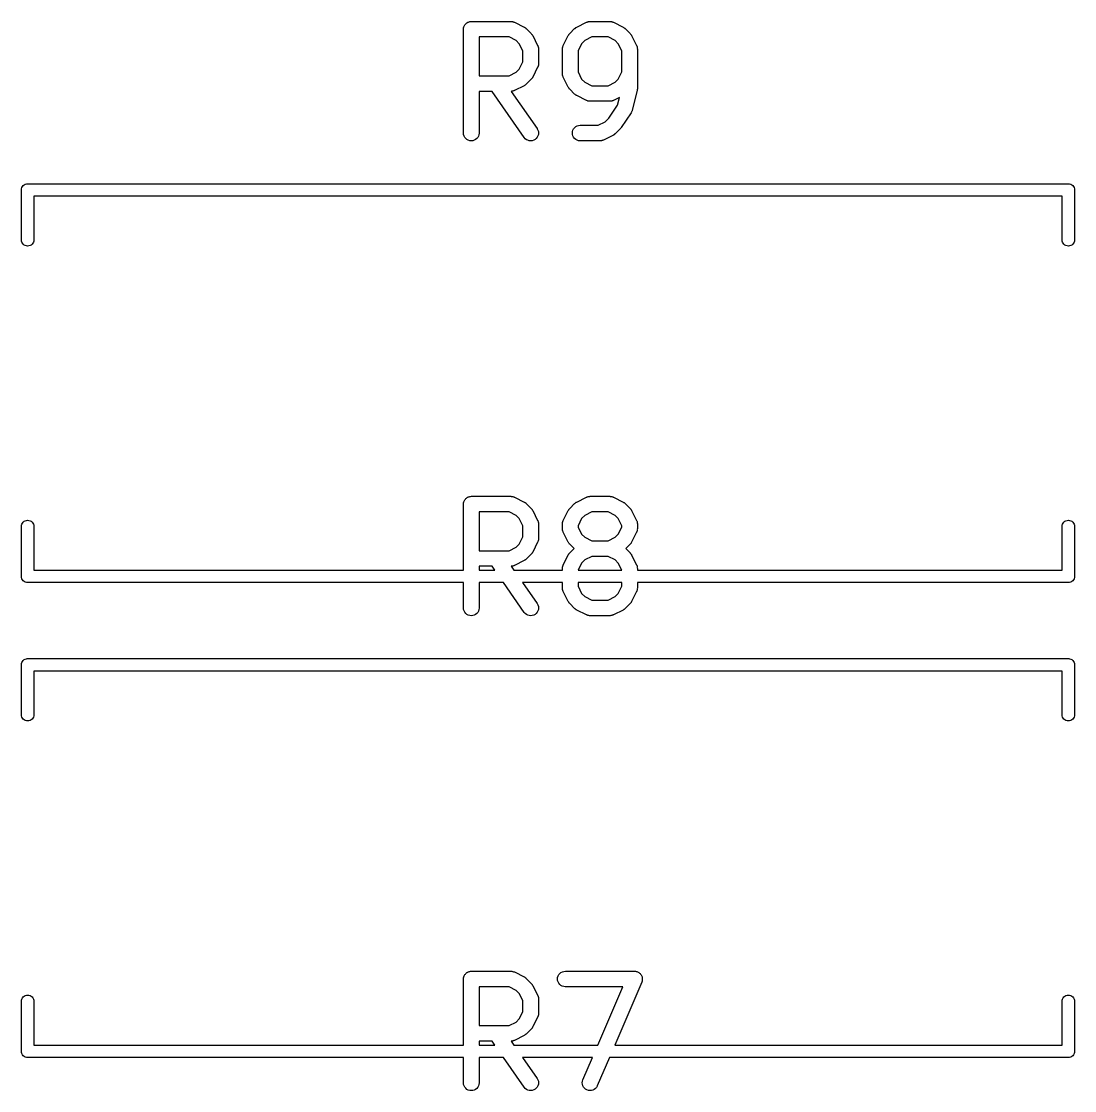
# Model space of a CAD drawing. Extents: x 61 to 193, y -174 to -70.
# Drawn here: x 121.17 to 131.31, y -129.75 to -119.45 of the extents above; entities that cross this region are included whole.
import ezdxf

# ---------------------------------------------------------------- set-up
doc = ezdxf.new("R2010")
doc.units = 0
doc.header["$MEASUREMENT"] = 0
doc.layers.add('BLACK', color=7, linetype='CONTINUOUS')

msp = doc.modelspace()

# ---------------------------------------------------------------- linework, layer by layer
at = {"layer": 'BLACK', "linetype": 'CONTINUOUS'}
for p, q in [((125.426, -119.52), (125.426, -119.513)), ((125.426, -119.513), (125.427, -119.513)), ((125.427, -119.513), (125.429, -119.506)), ((125.427, -119.513), (125.427, -119.513)), ((125.429, -119.506), (125.431, -119.499)), ((125.431, -119.499), (125.434, -119.493)), ((125.431, -119.499), (125.431, -119.499)), ((125.431, -119.499), (125.431, -119.499)), ((125.434, -119.493), (125.438, -119.486)), ((125.438, -119.486), (125.443, -119.481)), ((125.438, -119.486), (125.438, -119.486)), ((125.438, -119.486), (125.438, -119.486)), ((125.443, -119.481), (125.447, -119.475)), ((125.447, -119.475), (125.453, -119.47)), ((125.447, -119.475), (125.447, -119.475)), ((125.447, -119.475), (125.447, -119.475)), ((125.453, -119.47), (125.458, -119.466)), ((125.458, -119.466), (125.459, -119.466)), ((125.459, -119.466), (125.465, -119.462)), ((125.459, -119.466), (125.459, -119.466)), ((125.465, -119.462), (125.471, -119.459)), ((125.471, -119.459), (125.472, -119.459)), ((125.472, -119.459), (125.479, -119.457)), ((125.472, -119.459), (125.472, -119.459)), ((125.479, -119.457), (125.485, -119.455)), ((125.485, -119.455), (125.486, -119.455)), ((125.486, -119.455), (125.493, -119.454)), ((125.486, -119.455), (125.486, -119.455)), ((125.493, -119.454), (125.5, -119.453)), ((125.5, -119.453), (125.881, -119.453)), ((125.881, -119.453), (125.882, -119.453)), ((125.882, -119.453), (125.884, -119.454)), ((125.884, -119.454), (125.886, -119.454)), ((125.886, -119.454), (125.891, -119.454)), ((125.891, -119.454), (125.896, -119.455)), ((125.896, -119.455), (125.899, -119.456)), ((125.899, -119.456), (125.901, -119.456)), ((125.901, -119.456), (125.906, -119.458)), ((125.906, -119.458), (125.91, -119.459)), ((125.91, -119.459), (125.912, -119.461)), ((125.912, -119.461), (125.914, -119.461)), ((125.914, -119.461), (126.01, -119.509)), ((126.01, -119.509), (126.011, -119.509)), ((126.011, -119.509), (126.014, -119.512)), ((126.014, -119.512), (126.018, -119.514)), ((126.504, -119.515), (126.507, -119.513)), ((126.507, -119.513), (126.51, -119.511)), ((126.51, -119.511), (126.514, -119.509)), ((126.514, -119.509), (126.609, -119.461)), ((126.609, -119.461), (126.61, -119.461)), ((126.61, -119.461), (126.612, -119.46)), ((126.612, -119.46), (126.614, -119.459)), ((126.614, -119.459), (126.619, -119.458)), ((126.619, -119.458), (126.624, -119.456)), ((126.624, -119.456), (126.626, -119.455)), ((126.626, -119.455), (126.628, -119.455)), ((126.628, -119.455), (126.633, -119.454)), ((126.633, -119.454), (126.638, -119.454)), ((126.638, -119.454), (126.641, -119.454)), ((126.641, -119.454), (126.643, -119.453)), ((126.643, -119.453), (126.833, -119.453)), ((126.833, -119.453), (126.834, -119.453)), ((126.834, -119.453), (126.836, -119.454)), ((126.836, -119.454), (126.839, -119.454)), ((126.839, -119.454), (126.844, -119.454)), ((126.844, -119.454), (126.849, -119.455)), ((126.849, -119.455), (126.851, -119.456)), ((126.851, -119.456), (126.853, -119.456)), ((126.853, -119.456), (126.858, -119.458)), ((126.858, -119.458), (126.863, -119.459)), ((126.863, -119.459), (126.865, -119.461)), ((126.865, -119.461), (126.867, -119.461)), ((126.867, -119.461), (126.962, -119.509)), ((126.962, -119.509), (126.963, -119.509)), ((126.963, -119.509), (126.966, -119.512)), ((126.966, -119.512), (126.97, -119.514)), ((125.425, -119.527), (125.426, -119.52)), ((125.425, -119.528), (125.425, -119.527)), ((125.425, -120.528), (125.425, -119.528)), ((125.425, -119.528), (125.425, -119.528)), ((125.425, -119.528), (125.425, -119.528)), ((125.425, -119.528), (125.425, -119.528)), ((125.575, -119.603), (125.575, -119.977)), ((125.863, -119.603), (125.575, -119.603)), ((125.932, -119.638), (125.863, -119.603)), ((126.018, -119.514), (126.02, -119.516)), ((126.02, -119.516), (126.023, -119.517)), ((126.023, -119.517), (126.026, -119.52)), ((126.026, -119.52), (126.029, -119.523)), ((126.029, -119.523), (126.077, -119.571)), ((126.077, -119.571), (126.077, -119.571)), ((126.077, -119.571), (126.08, -119.575)), ((126.08, -119.575), (126.083, -119.578)), ((126.083, -119.578), (126.085, -119.58)), ((126.085, -119.58), (126.087, -119.583)), ((126.087, -119.583), (126.089, -119.587)), ((126.089, -119.587), (126.091, -119.59)), ((126.091, -119.59), (126.138, -119.685)), ((126.385, -119.685), (126.433, -119.59)), ((126.433, -119.589), (126.436, -119.586)), ((126.433, -119.59), (126.433, -119.589)), ((126.436, -119.586), (126.438, -119.582)), ((126.438, -119.582), (126.44, -119.579)), ((126.44, -119.579), (126.441, -119.577)), ((126.441, -119.577), (126.444, -119.574)), ((126.444, -119.574), (126.447, -119.571)), ((126.447, -119.571), (126.494, -119.523)), ((126.494, -119.523), (126.495, -119.522)), ((126.495, -119.522), (126.499, -119.52)), ((126.499, -119.52), (126.502, -119.517)), ((126.502, -119.517), (126.504, -119.515)), ((126.66, -119.603), (126.592, -119.638)), ((126.816, -119.603), (126.66, -119.603)), ((126.884, -119.638), (126.816, -119.603)), ((126.97, -119.514), (126.973, -119.516)), ((126.973, -119.516), (126.975, -119.517)), ((126.975, -119.517), (126.978, -119.52)), ((126.978, -119.52), (126.982, -119.523)), ((126.982, -119.523), (127.029, -119.571)), ((127.029, -119.571), (127.03, -119.571)), ((127.03, -119.571), (127.032, -119.575)), ((127.032, -119.575), (127.035, -119.578)), ((127.035, -119.578), (127.037, -119.58)), ((127.037, -119.58), (127.039, -119.583)), ((127.039, -119.583), (127.041, -119.587)), ((127.041, -119.587), (127.043, -119.59)), ((127.043, -119.59), (127.091, -119.685)), ((125.962, -119.668), (125.932, -119.638)), ((125.996, -119.737), (125.962, -119.668)), ((126.138, -119.685), (126.139, -119.686)), ((126.139, -119.686), (126.14, -119.688)), ((126.14, -119.688), (126.141, -119.69)), ((126.141, -119.69), (126.142, -119.695)), ((126.142, -119.695), (126.144, -119.7)), ((126.144, -119.7), (126.144, -119.702)), ((126.144, -119.702), (126.145, -119.704)), ((126.145, -119.704), (126.145, -119.709)), ((126.145, -119.709), (126.146, -119.714)), ((126.146, -119.714), (126.146, -119.717)), ((126.146, -119.717), (126.146, -119.719)), ((126.146, -119.719), (126.146, -119.862)), ((126.377, -119.713), (126.378, -119.708)), ((126.378, -119.716), (126.377, -119.713)), ((126.377, -119.718), (126.378, -119.716)), ((126.377, -119.719), (126.377, -119.718)), ((126.377, -119.957), (126.377, -119.719)), ((126.378, -119.708), (126.379, -119.703)), ((126.379, -119.703), (126.38, -119.701)), ((126.38, -119.699), (126.382, -119.694)), ((126.38, -119.701), (126.38, -119.699)), ((126.382, -119.694), (126.383, -119.689)), ((126.383, -119.689), (126.384, -119.687)), ((126.384, -119.687), (126.385, -119.685)), ((126.562, -119.668), (126.527, -119.737)), ((126.592, -119.638), (126.562, -119.668)), ((126.914, -119.668), (126.884, -119.638)), ((126.949, -119.737), (126.914, -119.668)), ((127.091, -119.685), (127.091, -119.686)), ((127.091, -119.686), (127.092, -119.688)), ((127.092, -119.688), (127.093, -119.69)), ((127.093, -119.69), (127.095, -119.695)), ((127.095, -119.695), (127.096, -119.7)), ((127.096, -119.7), (127.097, -119.702)), ((127.097, -119.702), (127.097, -119.704)), ((127.097, -119.704), (127.098, -119.709)), ((127.098, -119.709), (127.099, -119.714)), ((127.099, -119.714), (127.098, -119.717)), ((127.098, -119.717), (127.099, -119.719)), ((127.099, -119.719), (127.099, -120.1)), ((125.996, -119.844), (125.996, -119.737)), ((126.527, -119.737), (126.527, -119.939)), ((126.949, -119.939), (126.949, -119.737)), ((125.932, -119.943), (125.962, -119.913)), ((125.962, -119.913), (125.996, -119.844)), ((126.138, -119.895), (126.091, -119.99)), ((126.139, -119.893), (126.138, -119.895)), ((126.14, -119.891), (126.139, -119.893)), ((126.142, -119.886), (126.14, -119.891)), ((126.144, -119.882), (126.142, -119.886)), ((126.145, -119.877), (126.144, -119.879)), ((126.144, -119.879), (126.144, -119.882)), ((126.146, -119.867), (126.145, -119.872)), ((126.145, -119.872), (126.145, -119.877)), ((126.146, -119.862), (126.146, -119.863)), ((126.146, -119.863), (126.146, -119.865)), ((126.146, -119.865), (126.146, -119.867)), ((125.575, -119.977), (125.863, -119.977)), ((125.863, -119.977), (125.932, -119.943)), ((126.077, -120.01), (126.029, -120.058)), ((126.079, -120.007), (126.077, -120.01)), ((126.082, -120.004), (126.079, -120.007)), ((126.084, -120.001), (126.082, -120.004)), ((126.086, -119.999), (126.084, -120.001)), ((126.088, -119.995), (126.086, -119.999)), ((126.09, -119.991), (126.088, -119.995)), ((126.091, -119.99), (126.09, -119.991)), ((126.377, -119.959), (126.377, -119.957)), ((126.377, -119.961), (126.377, -119.959)), ((126.378, -119.966), (126.377, -119.961)), ((126.379, -119.972), (126.378, -119.966)), ((126.379, -119.974), (126.379, -119.972)), ((126.38, -119.976), (126.379, -119.974)), ((126.381, -119.981), (126.38, -119.976)), ((126.383, -119.986), (126.381, -119.981)), ((126.384, -119.987), (126.383, -119.986)), ((126.385, -119.99), (126.384, -119.987)), ((126.433, -120.086), (126.385, -119.99)), ((126.385, -119.99), (126.385, -119.99)), ((126.527, -119.939), (126.562, -120.008)), ((126.562, -120.008), (126.592, -120.038)), ((126.884, -120.038), (126.914, -120.008)), ((126.914, -120.008), (126.949, -119.939)), ((125.699, -120.127), (125.575, -120.127)), ((125.575, -120.127), (125.575, -120.528)), ((126.01, -120.571), (125.699, -120.127)), ((125.883, -120.127), (125.882, -120.127)), ((125.882, -120.127), (126.133, -120.485)), ((125.885, -120.127), (125.883, -120.127)), ((125.89, -120.126), (125.885, -120.127)), ((125.895, -120.126), (125.89, -120.126)), ((125.898, -120.125), (125.895, -120.126)), ((125.9, -120.125), (125.898, -120.125)), ((125.905, -120.123), (125.9, -120.125)), ((125.909, -120.122), (125.905, -120.123)), ((125.911, -120.12), (125.909, -120.122)), ((125.913, -120.12), (125.911, -120.12)), ((125.914, -120.119), (125.913, -120.12)), ((126.01, -120.072), (125.914, -120.119)), ((126.013, -120.069), (126.01, -120.072)), ((126.017, -120.067), (126.013, -120.069)), ((126.019, -120.066), (126.017, -120.067)), ((126.022, -120.064), (126.019, -120.066)), ((126.025, -120.061), (126.022, -120.064)), ((126.028, -120.058), (126.025, -120.061)), ((126.029, -120.058), (126.028, -120.058)), ((126.435, -120.089), (126.433, -120.086)), ((126.437, -120.093), (126.435, -120.089)), ((126.439, -120.095), (126.437, -120.093)), ((126.441, -120.098), (126.439, -120.095)), ((126.444, -120.101), (126.441, -120.098)), ((126.446, -120.104), (126.444, -120.101)), ((126.447, -120.105), (126.446, -120.104)), ((126.494, -120.153), (126.447, -120.105)), ((126.592, -120.038), (126.66, -120.072)), ((126.66, -120.072), (126.816, -120.072)), ((126.816, -120.072), (126.884, -120.038)), ((127.096, -120.118), (127.049, -120.308)), ((127.097, -120.117), (127.096, -120.118)), ((127.098, -120.109), (127.097, -120.115)), ((127.097, -120.115), (127.097, -120.117)), ((127.099, -120.104), (127.098, -120.109)), ((127.099, -120.1), (127.099, -120.101)), ((127.099, -120.101), (127.099, -120.102)), ((127.099, -120.102), (127.099, -120.104)), ((126.498, -120.156), (126.494, -120.153)), ((126.501, -120.158), (126.498, -120.156)), ((126.503, -120.16), (126.501, -120.158)), ((126.506, -120.162), (126.503, -120.16)), ((126.51, -120.164), (126.506, -120.162)), ((126.513, -120.166), (126.51, -120.164)), ((126.514, -120.167), (126.513, -120.166)), ((126.609, -120.215), (126.514, -120.167)), ((126.611, -120.215), (126.609, -120.215)), ((126.613, -120.216), (126.611, -120.215)), ((126.618, -120.218), (126.613, -120.216)), ((126.623, -120.22), (126.618, -120.218)), ((126.625, -120.22), (126.623, -120.22)), ((126.627, -120.221), (126.625, -120.22)), ((126.632, -120.221), (126.627, -120.221)), ((126.637, -120.222), (126.632, -120.221)), ((126.64, -120.222), (126.637, -120.222)), ((126.642, -120.222), (126.64, -120.222)), ((126.643, -120.222), (126.642, -120.222)), ((126.833, -120.222), (126.643, -120.222)), ((126.835, -120.222), (126.833, -120.222)), ((126.838, -120.222), (126.835, -120.222)), ((126.843, -120.222), (126.838, -120.222)), ((126.848, -120.221), (126.843, -120.222)), ((126.85, -120.22), (126.848, -120.221)), ((126.852, -120.22), (126.85, -120.22)), ((126.857, -120.218), (126.852, -120.22)), ((126.862, -120.217), (126.857, -120.218)), ((126.864, -120.216), (126.862, -120.217)), ((126.866, -120.215), (126.864, -120.216)), ((126.867, -120.215), (126.866, -120.215)), ((126.925, -120.185), (126.867, -120.215)), ((126.906, -120.259), (126.925, -120.185)), ((126.823, -120.385), (126.906, -120.259)), ((127.038, -120.332), (126.943, -120.475)), ((127.041, -120.327), (127.038, -120.332)), ((127.043, -120.323), (127.041, -120.327)), ((127.044, -120.321), (127.043, -120.323)), ((127.045, -120.319), (127.044, -120.321)), ((127.047, -120.314), (127.045, -120.319)), ((127.049, -120.309), (127.047, -120.314)), ((127.049, -120.308), (127.049, -120.309)), ((126.72, -120.453), (126.789, -120.419)), ((126.789, -120.419), (126.823, -120.385)), ((125.426, -120.543), (125.425, -120.528)), ((125.575, -120.529), (125.573, -120.544)), ((125.575, -120.528), (125.575, -120.529)), ((126.133, -120.485), (126.133, -120.486)), ((126.133, -120.486), (126.14, -120.499)), ((126.14, -120.499), (126.145, -120.513)), ((126.145, -120.542), (126.141, -120.556)), ((126.145, -120.513), (126.146, -120.528)), ((126.146, -120.528), (126.145, -120.542)), ((126.473, -120.528), (126.474, -120.513)), ((126.474, -120.542), (126.473, -120.528)), ((126.474, -120.513), (126.478, -120.499)), ((126.478, -120.556), (126.474, -120.542)), ((126.478, -120.499), (126.485, -120.486)), ((126.485, -120.486), (126.495, -120.475)), ((126.495, -120.475), (126.506, -120.466)), ((126.506, -120.466), (126.519, -120.459)), ((126.519, -120.459), (126.533, -120.455)), ((126.533, -120.455), (126.548, -120.453)), ((126.548, -120.453), (126.72, -120.453)), ((126.877, -120.542), (126.874, -120.544)), ((126.879, -120.54), (126.877, -120.542)), ((126.882, -120.537), (126.879, -120.54)), ((126.886, -120.535), (126.882, -120.537)), ((126.934, -120.486), (126.886, -120.534)), ((126.886, -120.534), (126.886, -120.535)), ((126.938, -120.481), (126.934, -120.486)), ((126.943, -120.476), (126.938, -120.481)), ((126.943, -120.475), (126.943, -120.475)), ((126.943, -120.475), (126.943, -120.475)), ((126.943, -120.475), (126.943, -120.475)), ((126.943, -120.475), (126.943, -120.476)), ((125.431, -120.557), (125.426, -120.543)), ((125.437, -120.57), (125.431, -120.557)), ((125.447, -120.581), (125.437, -120.57)), ((125.458, -120.591), (125.447, -120.581)), ((125.471, -120.598), (125.458, -120.591)), ((125.485, -120.602), (125.471, -120.598)), ((125.499, -120.603), (125.485, -120.602)), ((125.514, -120.602), (125.499, -120.603)), ((125.528, -120.598), (125.514, -120.602)), ((125.541, -120.591), (125.528, -120.598)), ((125.552, -120.582), (125.541, -120.591)), ((125.562, -120.571), (125.552, -120.582)), ((125.569, -120.558), (125.562, -120.571)), ((125.573, -120.544), (125.569, -120.558)), ((126.019, -120.583), (126.01, -120.571)), ((126.031, -120.592), (126.019, -120.583)), ((126.044, -120.598), (126.031, -120.592)), ((126.058, -120.602), (126.044, -120.598)), ((126.073, -120.603), (126.058, -120.602)), ((126.087, -120.602), (126.073, -120.603)), ((126.101, -120.597), (126.087, -120.602)), ((126.114, -120.59), (126.101, -120.597)), ((126.125, -120.581), (126.114, -120.59)), ((126.134, -120.569), (126.125, -120.581)), ((126.141, -120.556), (126.134, -120.569)), ((126.485, -120.569), (126.478, -120.556)), ((126.494, -120.581), (126.485, -120.569)), ((126.505, -120.59), (126.494, -120.581)), ((126.518, -120.597), (126.505, -120.59)), ((126.532, -120.602), (126.518, -120.597)), ((126.546, -120.603), (126.532, -120.602)), ((126.548, -120.603), (126.546, -120.603)), ((126.738, -120.603), (126.548, -120.603)), ((126.74, -120.603), (126.738, -120.603)), ((126.742, -120.603), (126.74, -120.603)), ((126.747, -120.602), (126.742, -120.603)), ((126.753, -120.602), (126.747, -120.602)), ((126.755, -120.601), (126.753, -120.602)), ((126.757, -120.601), (126.755, -120.601)), ((126.762, -120.599), (126.757, -120.601)), ((126.767, -120.598), (126.762, -120.599)), ((126.769, -120.597), (126.767, -120.598)), ((126.771, -120.596), (126.769, -120.597)), ((126.772, -120.595), (126.771, -120.596)), ((126.867, -120.548), (126.772, -120.595)), ((126.87, -120.546), (126.867, -120.548)), ((126.874, -120.544), (126.87, -120.546)), ((121.169, -121.064), (121.172, -121.053)), ((121.172, -121.053), (121.178, -121.043)), ((121.178, -121.043), (121.185, -121.033)), ((121.185, -121.033), (121.195, -121.026)), ((121.195, -121.026), (121.205, -121.02)), ((121.205, -121.02), (121.216, -121.017)), ((121.216, -121.017), (121.225, -121.016)), ((121.225, -121.016), (121.225, -121.016)), ((121.225, -121.016), (121.228, -121.016)), ((121.228, -121.016), (121.231, -121.016)), ((121.231, -121.016), (131.245, -121.016)), ((131.245, -121.016), (131.248, -121.016)), ((131.248, -121.016), (131.251, -121.016)), ((131.251, -121.016), (131.251, -121.016)), ((131.251, -121.016), (131.26, -121.017)), ((131.26, -121.017), (131.271, -121.02)), ((131.271, -121.02), (131.281, -121.026)), ((131.281, -121.026), (131.291, -121.033)), ((131.291, -121.033), (131.298, -121.043)), ((131.298, -121.043), (131.304, -121.053)), ((131.304, -121.053), (131.307, -121.064)), ((121.168, -121.076), (121.169, -121.064)), ((121.168, -121.079), (121.168, -121.076)), ((121.168, -121.559), (121.168, -121.079)), ((131.188, -121.136), (121.288, -121.136)), ((121.288, -121.136), (121.288, -121.559)), ((131.188, -121.559), (131.188, -121.136)), ((131.307, -121.064), (131.308, -121.076)), ((131.308, -121.076), (131.308, -121.079)), ((131.308, -121.079), (131.308, -121.559)), ((121.169, -121.568), (121.168, -121.559)), ((121.172, -121.579), (121.169, -121.568)), ((121.287, -121.568), (121.284, -121.579)), ((121.288, -121.559), (121.287, -121.568)), ((131.189, -121.568), (131.188, -121.559)), ((131.192, -121.579), (131.189, -121.568)), ((131.307, -121.568), (131.304, -121.579)), ((131.308, -121.559), (131.307, -121.568)), ((121.178, -121.589), (121.172, -121.579)), ((121.185, -121.599), (121.178, -121.589)), ((121.195, -121.606), (121.185, -121.599)), ((121.205, -121.612), (121.195, -121.606)), ((121.216, -121.615), (121.205, -121.612)), ((121.228, -121.616), (121.216, -121.615)), ((121.24, -121.615), (121.228, -121.616)), ((121.251, -121.612), (121.24, -121.615)), ((121.261, -121.606), (121.251, -121.612)), ((121.271, -121.599), (121.261, -121.606)), ((121.278, -121.589), (121.271, -121.599)), ((121.284, -121.579), (121.278, -121.589)), ((131.198, -121.589), (131.192, -121.579)), ((131.205, -121.599), (131.198, -121.589)), ((131.215, -121.606), (131.205, -121.599)), ((131.225, -121.612), (131.215, -121.606)), ((131.236, -121.615), (131.225, -121.612)), ((131.248, -121.616), (131.236, -121.615)), ((131.26, -121.615), (131.248, -121.616)), ((131.271, -121.612), (131.26, -121.615)), ((131.281, -121.606), (131.271, -121.612)), ((131.291, -121.599), (131.281, -121.606)), ((131.298, -121.589), (131.291, -121.599)), ((131.304, -121.579), (131.298, -121.589)), ((125.447, -124.047), (125.453, -124.042)), ((125.453, -124.042), (125.458, -124.038)), ((125.458, -124.038), (125.459, -124.038)), ((125.459, -124.038), (125.465, -124.034)), ((125.459, -124.038), (125.459, -124.038)), ((125.465, -124.034), (125.471, -124.031)), ((125.471, -124.031), (125.472, -124.031)), ((125.472, -124.031), (125.479, -124.029)), ((125.472, -124.031), (125.472, -124.031)), ((125.479, -124.029), (125.485, -124.027)), ((125.485, -124.027), (125.486, -124.027)), ((125.486, -124.027), (125.493, -124.026)), ((125.486, -124.027), (125.486, -124.027)), ((125.493, -124.026), (125.5, -124.025)), ((125.5, -124.025), (125.881, -124.025)), ((125.881, -124.025), (125.882, -124.025)), ((125.882, -124.025), (125.884, -124.026)), ((125.884, -124.026), (125.886, -124.026)), ((125.886, -124.026), (125.891, -124.026)), ((125.891, -124.026), (125.896, -124.027)), ((125.896, -124.027), (125.899, -124.028)), ((125.899, -124.028), (125.901, -124.028)), ((125.901, -124.028), (125.906, -124.03)), ((125.906, -124.03), (125.91, -124.031)), ((125.91, -124.031), (125.912, -124.033)), ((125.912, -124.033), (125.914, -124.033)), ((125.914, -124.033), (126.01, -124.081)), ((126.514, -124.081), (126.609, -124.033)), ((126.609, -124.033), (126.61, -124.033)), ((126.61, -124.033), (126.612, -124.032)), ((126.612, -124.032), (126.614, -124.031)), ((126.614, -124.031), (126.619, -124.03)), ((126.619, -124.03), (126.624, -124.028)), ((126.624, -124.028), (126.626, -124.027)), ((126.626, -124.027), (126.628, -124.027)), ((126.628, -124.027), (126.633, -124.026)), ((126.633, -124.026), (126.638, -124.026)), ((126.638, -124.026), (126.641, -124.026)), ((126.641, -124.026), (126.643, -124.025)), ((126.643, -124.025), (126.833, -124.025)), ((126.833, -124.025), (126.834, -124.025)), ((126.834, -124.025), (126.836, -124.026)), ((126.836, -124.026), (126.839, -124.026)), ((126.839, -124.026), (126.844, -124.026)), ((126.844, -124.026), (126.849, -124.027)), ((126.849, -124.027), (126.851, -124.028)), ((126.851, -124.028), (126.853, -124.028)), ((126.853, -124.028), (126.858, -124.03)), ((126.858, -124.03), (126.863, -124.031)), ((126.863, -124.031), (126.865, -124.033)), ((126.865, -124.033), (126.867, -124.033)), ((126.867, -124.033), (126.962, -124.081)), ((125.425, -124.099), (125.426, -124.092)), ((125.425, -124.1), (125.425, -124.099)), ((125.425, -124.736), (125.425, -124.1)), ((125.425, -124.1), (125.425, -124.1)), ((125.425, -124.1), (125.425, -124.1)), ((125.425, -124.1), (125.425, -124.1)), ((125.426, -124.092), (125.426, -124.085)), ((125.426, -124.085), (125.427, -124.085)), ((125.427, -124.085), (125.429, -124.078)), ((125.427, -124.085), (125.427, -124.085)), ((125.429, -124.078), (125.431, -124.071)), ((125.431, -124.071), (125.434, -124.065)), ((125.431, -124.071), (125.431, -124.071)), ((125.431, -124.071), (125.431, -124.071)), ((125.434, -124.065), (125.438, -124.058)), ((125.438, -124.058), (125.443, -124.053)), ((125.438, -124.058), (125.438, -124.058)), ((125.438, -124.058), (125.438, -124.058)), ((125.443, -124.053), (125.447, -124.047)), ((125.447, -124.047), (125.447, -124.047)), ((125.447, -124.047), (125.447, -124.047)), ((126.01, -124.081), (126.011, -124.081)), ((126.011, -124.081), (126.014, -124.084)), ((126.014, -124.084), (126.018, -124.086)), ((126.018, -124.086), (126.02, -124.088)), ((126.02, -124.088), (126.023, -124.089)), ((126.023, -124.089), (126.026, -124.092)), ((126.026, -124.092), (126.029, -124.095)), ((126.029, -124.095), (126.077, -124.143)), ((126.077, -124.143), (126.077, -124.143)), ((126.077, -124.143), (126.08, -124.147)), ((126.444, -124.146), (126.447, -124.143)), ((126.447, -124.143), (126.494, -124.095)), ((126.494, -124.095), (126.495, -124.094)), ((126.495, -124.094), (126.499, -124.092)), ((126.499, -124.092), (126.502, -124.089)), ((126.502, -124.089), (126.504, -124.087)), ((126.504, -124.087), (126.507, -124.085)), ((126.507, -124.085), (126.51, -124.083)), ((126.51, -124.083), (126.514, -124.081)), ((126.962, -124.081), (126.963, -124.081)), ((126.963, -124.081), (126.966, -124.084)), ((126.966, -124.084), (126.97, -124.086)), ((126.97, -124.086), (126.973, -124.088)), ((126.973, -124.088), (126.975, -124.089)), ((126.975, -124.089), (126.978, -124.092)), ((126.978, -124.092), (126.982, -124.095)), ((126.982, -124.095), (127.029, -124.143)), ((127.029, -124.143), (127.03, -124.143)), ((127.03, -124.143), (127.032, -124.147)), ((125.575, -124.175), (125.575, -124.549)), ((125.863, -124.175), (125.575, -124.175)), ((125.932, -124.21), (125.863, -124.175)), ((125.962, -124.24), (125.932, -124.21)), ((125.996, -124.309), (125.962, -124.24)), ((126.08, -124.147), (126.083, -124.15)), ((126.083, -124.15), (126.085, -124.152)), ((126.085, -124.152), (126.087, -124.155)), ((126.087, -124.155), (126.089, -124.159)), ((126.089, -124.159), (126.091, -124.162)), ((126.091, -124.162), (126.138, -124.257)), ((126.385, -124.257), (126.433, -124.162)), ((126.433, -124.161), (126.436, -124.158)), ((126.433, -124.162), (126.433, -124.161)), ((126.436, -124.158), (126.438, -124.154)), ((126.438, -124.154), (126.44, -124.151)), ((126.44, -124.151), (126.441, -124.149)), ((126.441, -124.149), (126.444, -124.146)), ((126.562, -124.24), (126.527, -124.309)), ((126.592, -124.21), (126.562, -124.24)), ((126.66, -124.175), (126.592, -124.21)), ((126.816, -124.175), (126.66, -124.175)), ((126.884, -124.21), (126.816, -124.175)), ((126.914, -124.24), (126.884, -124.21)), ((126.949, -124.309), (126.914, -124.24)), ((127.032, -124.147), (127.035, -124.15)), ((127.035, -124.15), (127.037, -124.152)), ((127.037, -124.152), (127.039, -124.155)), ((127.039, -124.155), (127.041, -124.159)), ((127.041, -124.159), (127.043, -124.162)), ((127.043, -124.162), (127.091, -124.257)), ((121.168, -124.313), (121.169, -124.304)), ((121.168, -124.793), (121.168, -124.313)), ((121.169, -124.304), (121.172, -124.293)), ((121.172, -124.293), (121.178, -124.283)), ((121.178, -124.283), (121.185, -124.273)), ((121.185, -124.273), (121.195, -124.266)), ((121.195, -124.266), (121.205, -124.26)), ((121.205, -124.26), (121.216, -124.257)), ((121.216, -124.257), (121.228, -124.256)), ((121.228, -124.256), (121.24, -124.257)), ((121.24, -124.257), (121.251, -124.26)), ((121.251, -124.26), (121.261, -124.266)), ((121.261, -124.266), (121.271, -124.273)), ((121.271, -124.273), (121.278, -124.283)), ((121.278, -124.283), (121.284, -124.293)), ((121.284, -124.293), (121.287, -124.304)), ((121.287, -124.304), (121.288, -124.313)), ((121.288, -124.313), (121.288, -124.736)), ((125.996, -124.416), (125.996, -124.309)), ((126.138, -124.257), (126.139, -124.258)), ((126.139, -124.258), (126.14, -124.26)), ((126.14, -124.26), (126.141, -124.262)), ((126.141, -124.262), (126.142, -124.267)), ((126.142, -124.267), (126.144, -124.272)), ((126.144, -124.272), (126.144, -124.274)), ((126.144, -124.274), (126.145, -124.276)), ((126.145, -124.276), (126.145, -124.281)), ((126.145, -124.281), (126.146, -124.286)), ((126.146, -124.286), (126.146, -124.289)), ((126.146, -124.289), (126.146, -124.291)), ((126.146, -124.291), (126.146, -124.434)), ((126.377, -124.285), (126.378, -124.28)), ((126.378, -124.288), (126.377, -124.285)), ((126.377, -124.29), (126.378, -124.288)), ((126.377, -124.291), (126.377, -124.29)), ((126.377, -124.338), (126.377, -124.291)), ((126.377, -124.341), (126.377, -124.338)), ((126.377, -124.343), (126.377, -124.341)), ((126.378, -124.348), (126.377, -124.343)), ((126.378, -124.28), (126.379, -124.275)), ((126.379, -124.353), (126.378, -124.348)), ((126.379, -124.275), (126.38, -124.273)), ((126.38, -124.271), (126.382, -124.266)), ((126.38, -124.273), (126.38, -124.271)), ((126.382, -124.266), (126.383, -124.261)), ((126.383, -124.261), (126.384, -124.259)), ((126.384, -124.259), (126.385, -124.257)), ((126.527, -124.309), (126.527, -124.321)), ((126.527, -124.321), (126.562, -124.389)), ((126.914, -124.389), (126.949, -124.321)), ((126.949, -124.321), (126.949, -124.309)), ((127.091, -124.257), (127.091, -124.258)), ((127.091, -124.258), (127.092, -124.26)), ((127.092, -124.26), (127.093, -124.262)), ((127.093, -124.262), (127.095, -124.267)), ((127.095, -124.267), (127.096, -124.272)), ((127.096, -124.272), (127.097, -124.274)), ((127.097, -124.274), (127.097, -124.276)), ((127.097, -124.276), (127.098, -124.281)), ((127.098, -124.349), (127.097, -124.354)), ((127.098, -124.281), (127.099, -124.286)), ((127.099, -124.286), (127.098, -124.289)), ((127.098, -124.289), (127.099, -124.291)), ((127.099, -124.34), (127.098, -124.342)), ((127.098, -124.342), (127.099, -124.344)), ((127.099, -124.344), (127.098, -124.349)), ((127.099, -124.291), (127.099, -124.338)), ((127.099, -124.338), (127.099, -124.34)), ((131.188, -124.313), (131.189, -124.304)), ((131.188, -124.736), (131.188, -124.313)), ((131.189, -124.304), (131.192, -124.293)), ((131.192, -124.293), (131.198, -124.283)), ((131.198, -124.283), (131.205, -124.273)), ((131.205, -124.273), (131.215, -124.266)), ((131.215, -124.266), (131.225, -124.26)), ((131.225, -124.26), (131.236, -124.257)), ((131.236, -124.257), (131.248, -124.256)), ((131.248, -124.256), (131.26, -124.257)), ((131.26, -124.257), (131.271, -124.26)), ((131.271, -124.26), (131.281, -124.266)), ((131.281, -124.266), (131.291, -124.273)), ((131.291, -124.273), (131.298, -124.283)), ((131.298, -124.283), (131.304, -124.293)), ((131.304, -124.293), (131.307, -124.304)), ((131.307, -124.304), (131.308, -124.313)), ((131.308, -124.313), (131.308, -124.793)), ((125.962, -124.485), (125.996, -124.416)), ((126.144, -124.454), (126.142, -124.458)), ((126.145, -124.449), (126.144, -124.451)), ((126.144, -124.451), (126.144, -124.454)), ((126.146, -124.439), (126.145, -124.444)), ((126.145, -124.444), (126.145, -124.449)), ((126.146, -124.434), (126.146, -124.435)), ((126.146, -124.435), (126.146, -124.437)), ((126.146, -124.437), (126.146, -124.439)), ((126.379, -124.355), (126.379, -124.353)), ((126.38, -124.357), (126.379, -124.355)), ((126.381, -124.362), (126.38, -124.357)), ((126.383, -124.367), (126.381, -124.362)), ((126.384, -124.369), (126.383, -124.367)), ((126.385, -124.371), (126.384, -124.369)), ((126.385, -124.372), (126.385, -124.371)), ((126.433, -124.467), (126.385, -124.372)), ((126.562, -124.389), (126.592, -124.42)), ((126.592, -124.42), (126.66, -124.454)), ((126.66, -124.454), (126.816, -124.454)), ((126.816, -124.454), (126.884, -124.42)), ((126.884, -124.42), (126.914, -124.389)), ((127.091, -124.372), (127.043, -124.467)), ((127.092, -124.37), (127.091, -124.372)), ((127.093, -124.368), (127.092, -124.37)), ((127.094, -124.363), (127.093, -124.368)), ((127.096, -124.358), (127.094, -124.363)), ((127.097, -124.354), (127.096, -124.356)), ((127.096, -124.356), (127.096, -124.358)), ((125.575, -124.549), (125.863, -124.549)), ((125.863, -124.549), (125.932, -124.515)), ((125.932, -124.515), (125.962, -124.485)), ((126.138, -124.467), (126.091, -124.562)), ((126.139, -124.465), (126.138, -124.467)), ((126.14, -124.463), (126.139, -124.465)), ((126.142, -124.458), (126.14, -124.463)), ((126.435, -124.471), (126.433, -124.467)), ((126.437, -124.475), (126.435, -124.471)), ((126.439, -124.477), (126.437, -124.475)), ((126.441, -124.48), (126.439, -124.477)), ((126.444, -124.483), (126.441, -124.48)), ((126.446, -124.486), (126.444, -124.483)), ((126.447, -124.487), (126.446, -124.486)), ((126.489, -124.529), (126.447, -124.487)), ((126.447, -124.571), (126.489, -124.529)), ((127.029, -124.487), (126.987, -124.529)), ((126.987, -124.529), (127.029, -124.571)), ((127.032, -124.483), (127.029, -124.487)), ((127.035, -124.48), (127.032, -124.483)), ((127.036, -124.478), (127.035, -124.48)), ((127.038, -124.475), (127.036, -124.478)), ((127.04, -124.472), (127.038, -124.475)), ((127.043, -124.468), (127.04, -124.472)), ((127.043, -124.467), (127.043, -124.468)), ((126.01, -124.644), (125.914, -124.691)), ((126.013, -124.641), (126.01, -124.644)), ((126.017, -124.639), (126.013, -124.641)), ((126.019, -124.638), (126.017, -124.639)), ((126.022, -124.636), (126.019, -124.638)), ((126.025, -124.633), (126.022, -124.636)), ((126.028, -124.63), (126.025, -124.633)), ((126.029, -124.63), (126.028, -124.63)), ((126.077, -124.582), (126.029, -124.63)), ((126.079, -124.579), (126.077, -124.582)), ((126.082, -124.576), (126.079, -124.579)), ((126.084, -124.573), (126.082, -124.576)), ((126.086, -124.571), (126.084, -124.573)), ((126.088, -124.567), (126.086, -124.571)), ((126.09, -124.563), (126.088, -124.567)), ((126.091, -124.562), (126.09, -124.563)), ((126.385, -124.686), (126.433, -124.591)), ((126.433, -124.59), (126.436, -124.586)), ((126.433, -124.591), (126.433, -124.59)), ((126.436, -124.586), (126.438, -124.582)), ((126.438, -124.582), (126.44, -124.58)), ((126.44, -124.58), (126.441, -124.577)), ((126.441, -124.577), (126.444, -124.574)), ((126.444, -124.574), (126.447, -124.571)), ((126.592, -124.638), (126.562, -124.669)), ((126.66, -124.604), (126.592, -124.638)), ((126.816, -124.604), (126.66, -124.604)), ((126.884, -124.638), (126.816, -124.604)), ((126.914, -124.669), (126.884, -124.638)), ((127.029, -124.571), (127.03, -124.572)), ((127.03, -124.572), (127.032, -124.575)), ((127.032, -124.575), (127.035, -124.578)), ((127.035, -124.578), (127.037, -124.581)), ((127.037, -124.581), (127.039, -124.583)), ((127.039, -124.583), (127.041, -124.587)), ((127.041, -124.587), (127.043, -124.591)), ((127.043, -124.591), (127.091, -124.686)), ((121.288, -124.736), (125.425, -124.736)), ((125.575, -124.699), (125.575, -124.736)), ((125.699, -124.699), (125.575, -124.699)), ((125.575, -124.736), (125.725, -124.736)), ((125.725, -124.736), (125.699, -124.699)), ((125.883, -124.699), (125.882, -124.699)), ((125.882, -124.699), (125.908, -124.736)), ((125.885, -124.699), (125.883, -124.699)), ((125.89, -124.698), (125.885, -124.699)), ((125.895, -124.698), (125.89, -124.698)), ((125.898, -124.697), (125.895, -124.698)), ((125.9, -124.697), (125.898, -124.697)), ((125.905, -124.695), (125.9, -124.697)), ((125.909, -124.694), (125.905, -124.695)), ((125.908, -124.736), (126.377, -124.736)), ((125.911, -124.692), (125.909, -124.694)), ((125.913, -124.692), (125.911, -124.692)), ((125.914, -124.691), (125.913, -124.692)), ((126.377, -124.714), (126.378, -124.709)), ((126.378, -124.716), (126.377, -124.714)), ((126.377, -124.718), (126.378, -124.716)), ((126.377, -124.719), (126.377, -124.718)), ((126.377, -124.736), (126.377, -124.719)), ((126.378, -124.709), (126.379, -124.704)), ((126.379, -124.704), (126.38, -124.702)), ((126.38, -124.7), (126.382, -124.695)), ((126.38, -124.702), (126.38, -124.7)), ((126.382, -124.695), (126.383, -124.69)), ((126.383, -124.69), (126.384, -124.688)), ((126.384, -124.688), (126.385, -124.686)), ((126.562, -124.669), (126.528, -124.736)), ((126.528, -124.736), (126.948, -124.736)), ((126.948, -124.736), (126.914, -124.669)), ((127.091, -124.686), (127.091, -124.687)), ((127.091, -124.687), (127.092, -124.689)), ((127.092, -124.689), (127.093, -124.691)), ((127.093, -124.691), (127.095, -124.696)), ((127.095, -124.696), (127.096, -124.701)), ((127.096, -124.701), (127.097, -124.703)), ((127.097, -124.703), (127.097, -124.705)), ((127.097, -124.705), (127.098, -124.71)), ((127.098, -124.71), (127.099, -124.715)), ((127.099, -124.715), (127.098, -124.717)), ((127.098, -124.717), (127.099, -124.719)), ((127.099, -124.719), (127.099, -124.736)), ((127.099, -124.736), (131.188, -124.736)), ((121.168, -124.796), (121.168, -124.793)), ((121.169, -124.808), (121.168, -124.796)), ((121.172, -124.819), (121.169, -124.808)), ((121.178, -124.829), (121.172, -124.819)), ((121.185, -124.839), (121.178, -124.829)), ((121.195, -124.846), (121.185, -124.839)), ((121.205, -124.852), (121.195, -124.846)), ((121.216, -124.855), (121.205, -124.852)), ((121.225, -124.856), (121.216, -124.855)), ((121.228, -124.856), (121.225, -124.856)), ((121.225, -124.856), (121.225, -124.856)), ((121.231, -124.856), (121.228, -124.856)), ((125.425, -124.856), (121.231, -124.856)), ((125.425, -125.1), (125.425, -124.856)), ((125.809, -124.856), (125.575, -124.856)), ((125.575, -124.856), (125.575, -125.1)), ((126.01, -125.143), (125.809, -124.856)), ((126.377, -124.856), (125.992, -124.856)), ((125.992, -124.856), (126.133, -125.057)), ((126.377, -124.91), (126.377, -124.856)), ((126.527, -124.856), (126.527, -124.892)), ((126.949, -124.856), (126.527, -124.856)), ((126.949, -124.892), (126.949, -124.856)), ((131.245, -124.856), (127.099, -124.856)), ((127.099, -124.856), (127.099, -124.91)), ((131.248, -124.856), (131.245, -124.856)), ((131.251, -124.856), (131.248, -124.856)), ((131.26, -124.855), (131.251, -124.856)), ((131.251, -124.856), (131.251, -124.856)), ((131.271, -124.852), (131.26, -124.855)), ((131.281, -124.846), (131.271, -124.852)), ((131.291, -124.839), (131.281, -124.846)), ((131.298, -124.829), (131.291, -124.839)), ((131.304, -124.819), (131.298, -124.829)), ((131.307, -124.808), (131.304, -124.819)), ((131.308, -124.796), (131.307, -124.808)), ((131.308, -124.793), (131.308, -124.796)), ((126.377, -124.912), (126.377, -124.91)), ((126.377, -124.914), (126.377, -124.912)), ((126.378, -124.919), (126.377, -124.914)), ((126.379, -124.924), (126.378, -124.919)), ((126.379, -124.927), (126.379, -124.924)), ((126.38, -124.929), (126.379, -124.927)), ((126.381, -124.934), (126.38, -124.929)), ((126.383, -124.938), (126.381, -124.934)), ((126.384, -124.94), (126.383, -124.938)), ((126.385, -124.943), (126.384, -124.94)), ((126.433, -125.039), (126.385, -124.943)), ((126.385, -124.943), (126.385, -124.943)), ((126.527, -124.892), (126.562, -124.961)), ((126.562, -124.961), (126.592, -124.991)), ((126.884, -124.991), (126.914, -124.961)), ((126.914, -124.961), (126.949, -124.892)), ((127.091, -124.943), (127.043, -125.039)), ((127.092, -124.941), (127.091, -124.943)), ((127.093, -124.939), (127.092, -124.941)), ((127.094, -124.935), (127.093, -124.939)), ((127.096, -124.93), (127.094, -124.935)), ((127.097, -124.925), (127.096, -124.928)), ((127.096, -124.928), (127.096, -124.93)), ((127.098, -124.92), (127.097, -124.925)), ((127.099, -124.911), (127.098, -124.913)), ((127.098, -124.913), (127.099, -124.915)), ((127.099, -124.915), (127.098, -124.92)), ((127.099, -124.91), (127.099, -124.911)), ((126.133, -125.057), (126.133, -125.058)), ((126.133, -125.058), (126.14, -125.071)), ((126.14, -125.071), (126.145, -125.085)), ((126.435, -125.042), (126.433, -125.039)), ((126.437, -125.046), (126.435, -125.042)), ((126.439, -125.048), (126.437, -125.046)), ((126.441, -125.051), (126.439, -125.048)), ((126.444, -125.054), (126.441, -125.051)), ((126.446, -125.057), (126.444, -125.054)), ((126.447, -125.058), (126.446, -125.057)), ((126.494, -125.106), (126.447, -125.058)), ((126.592, -124.991), (126.66, -125.025)), ((126.66, -125.025), (126.816, -125.025)), ((126.816, -125.025), (126.884, -124.991)), ((127.029, -125.058), (126.982, -125.106)), ((127.032, -125.055), (127.029, -125.058)), ((127.035, -125.052), (127.032, -125.055)), ((127.036, -125.049), (127.035, -125.052)), ((127.038, -125.047), (127.036, -125.049)), ((127.04, -125.043), (127.038, -125.047)), ((127.043, -125.04), (127.04, -125.043)), ((127.043, -125.039), (127.043, -125.04)), ((125.426, -125.115), (125.425, -125.1)), ((125.431, -125.129), (125.426, -125.115)), ((125.437, -125.142), (125.431, -125.129)), ((125.447, -125.153), (125.437, -125.142)), ((125.458, -125.163), (125.447, -125.153)), ((125.471, -125.17), (125.458, -125.163)), ((125.485, -125.174), (125.471, -125.17)), ((125.499, -125.175), (125.485, -125.174)), ((125.514, -125.174), (125.499, -125.175)), ((125.528, -125.17), (125.514, -125.174)), ((125.541, -125.163), (125.528, -125.17)), ((125.552, -125.154), (125.541, -125.163)), ((125.562, -125.143), (125.552, -125.154)), ((125.569, -125.13), (125.562, -125.143)), ((125.573, -125.116), (125.569, -125.13)), ((125.575, -125.101), (125.573, -125.116)), ((125.575, -125.1), (125.575, -125.101)), ((126.019, -125.155), (126.01, -125.143)), ((126.031, -125.164), (126.019, -125.155)), ((126.044, -125.17), (126.031, -125.164)), ((126.058, -125.174), (126.044, -125.17)), ((126.073, -125.175), (126.058, -125.174)), ((126.087, -125.174), (126.073, -125.175)), ((126.101, -125.169), (126.087, -125.174)), ((126.114, -125.162), (126.101, -125.169)), ((126.125, -125.153), (126.114, -125.162)), ((126.134, -125.141), (126.125, -125.153)), ((126.141, -125.128), (126.134, -125.141)), ((126.145, -125.114), (126.141, -125.128)), ((126.145, -125.085), (126.146, -125.1)), ((126.146, -125.1), (126.145, -125.114)), ((126.498, -125.108), (126.494, -125.106)), ((126.501, -125.111), (126.498, -125.108)), ((126.503, -125.113), (126.501, -125.111)), ((126.506, -125.115), (126.503, -125.113)), ((126.51, -125.117), (126.506, -125.115)), ((126.513, -125.119), (126.51, -125.117)), ((126.514, -125.12), (126.513, -125.119)), ((126.609, -125.167), (126.514, -125.12)), ((126.611, -125.168), (126.609, -125.167)), ((126.613, -125.169), (126.611, -125.168)), ((126.618, -125.171), (126.613, -125.169)), ((126.623, -125.173), (126.618, -125.171)), ((126.625, -125.173), (126.623, -125.173)), ((126.627, -125.174), (126.625, -125.173)), ((126.632, -125.174), (126.627, -125.174)), ((126.637, -125.175), (126.632, -125.174)), ((126.64, -125.175), (126.637, -125.175)), ((126.642, -125.175), (126.64, -125.175)), ((126.643, -125.175), (126.642, -125.175)), ((126.833, -125.175), (126.643, -125.175)), ((126.835, -125.175), (126.833, -125.175)), ((126.838, -125.175), (126.835, -125.175)), ((126.843, -125.174), (126.838, -125.175)), ((126.848, -125.174), (126.843, -125.174)), ((126.85, -125.173), (126.848, -125.174)), ((126.852, -125.173), (126.85, -125.173)), ((126.857, -125.171), (126.852, -125.173)), ((126.862, -125.17), (126.857, -125.171)), ((126.864, -125.169), (126.862, -125.17)), ((126.866, -125.168), (126.864, -125.169)), ((126.867, -125.167), (126.866, -125.168)), ((126.962, -125.12), (126.867, -125.167)), ((126.966, -125.118), (126.962, -125.12)), ((126.969, -125.116), (126.966, -125.118)), ((126.972, -125.114), (126.969, -125.116)), ((126.974, -125.112), (126.972, -125.114)), ((126.977, -125.109), (126.974, -125.112)), ((126.981, -125.107), (126.977, -125.109)), ((126.982, -125.106), (126.981, -125.107)), ((121.168, -125.648), (121.169, -125.636)), ((121.168, -125.651), (121.168, -125.648)), ((121.168, -126.131), (121.168, -125.651)), ((121.169, -125.636), (121.172, -125.625)), ((121.172, -125.625), (121.178, -125.615)), ((121.178, -125.615), (121.185, -125.605)), ((121.185, -125.605), (121.195, -125.598)), ((121.195, -125.598), (121.205, -125.592)), ((121.205, -125.592), (121.216, -125.589)), ((121.216, -125.589), (121.225, -125.588)), ((121.225, -125.588), (121.225, -125.588)), ((121.225, -125.588), (121.228, -125.588)), ((121.228, -125.588), (121.231, -125.588)), ((121.231, -125.588), (131.245, -125.588)), ((131.245, -125.588), (131.248, -125.588)), ((131.248, -125.588), (131.251, -125.588)), ((131.251, -125.588), (131.251, -125.588)), ((131.251, -125.588), (131.26, -125.589)), ((131.26, -125.589), (131.271, -125.592)), ((131.271, -125.592), (131.281, -125.598)), ((131.281, -125.598), (131.291, -125.605)), ((131.291, -125.605), (131.298, -125.615)), ((131.298, -125.615), (131.304, -125.625)), ((131.304, -125.625), (131.307, -125.636)), ((131.307, -125.636), (131.308, -125.648)), ((131.308, -125.648), (131.308, -125.651)), ((131.308, -125.651), (131.308, -126.131)), ((131.188, -125.708), (121.288, -125.708)), ((121.288, -125.708), (121.288, -126.131)), ((131.188, -126.131), (131.188, -125.708)), ((121.169, -126.14), (121.168, -126.131)), ((121.172, -126.151), (121.169, -126.14)), ((121.178, -126.161), (121.172, -126.151)), ((121.185, -126.171), (121.178, -126.161)), ((121.195, -126.178), (121.185, -126.171)), ((121.205, -126.184), (121.195, -126.178)), ((121.216, -126.187), (121.205, -126.184)), ((121.228, -126.188), (121.216, -126.187)), ((121.24, -126.187), (121.228, -126.188)), ((121.251, -126.184), (121.24, -126.187)), ((121.261, -126.178), (121.251, -126.184)), ((121.271, -126.171), (121.261, -126.178)), ((121.278, -126.161), (121.271, -126.171)), ((121.284, -126.151), (121.278, -126.161)), ((121.287, -126.14), (121.284, -126.151)), ((121.288, -126.131), (121.287, -126.14)), ((131.189, -126.14), (131.188, -126.131)), ((131.192, -126.151), (131.189, -126.14)), ((131.198, -126.161), (131.192, -126.151)), ((131.205, -126.171), (131.198, -126.161)), ((131.215, -126.178), (131.205, -126.171)), ((131.225, -126.184), (131.215, -126.178)), ((131.236, -126.187), (131.225, -126.184)), ((131.248, -126.188), (131.236, -126.187)), ((131.26, -126.187), (131.248, -126.188)), ((131.271, -126.184), (131.26, -126.187)), ((131.281, -126.178), (131.271, -126.184)), ((131.291, -126.171), (131.281, -126.178)), ((131.298, -126.161), (131.291, -126.171)), ((131.304, -126.151), (131.298, -126.161)), ((131.307, -126.14), (131.304, -126.151)), ((131.308, -126.131), (131.307, -126.14)), ((125.425, -128.671), (125.426, -128.664)), ((125.425, -128.672), (125.425, -128.671)), ((125.425, -129.308), (125.425, -128.672)), ((125.425, -128.672), (125.425, -128.672)), ((125.425, -128.672), (125.425, -128.672)), ((125.425, -128.672), (125.425, -128.672)), ((125.426, -128.664), (125.426, -128.657)), ((125.426, -128.657), (125.427, -128.657)), ((125.427, -128.657), (125.429, -128.65)), ((125.427, -128.657), (125.427, -128.657)), ((125.429, -128.65), (125.431, -128.643)), ((125.431, -128.643), (125.434, -128.637)), ((125.431, -128.643), (125.431, -128.643)), ((125.431, -128.643), (125.431, -128.643)), ((125.434, -128.637), (125.438, -128.63)), ((125.438, -128.63), (125.443, -128.625)), ((125.438, -128.63), (125.438, -128.63)), ((125.438, -128.63), (125.438, -128.63)), ((125.443, -128.625), (125.447, -128.619)), ((125.447, -128.619), (125.453, -128.614)), ((125.447, -128.619), (125.447, -128.619)), ((125.447, -128.619), (125.447, -128.619)), ((125.453, -128.614), (125.458, -128.61)), ((125.458, -128.61), (125.459, -128.61)), ((125.459, -128.61), (125.465, -128.606)), ((125.459, -128.61), (125.459, -128.61)), ((125.465, -128.606), (125.471, -128.603)), ((125.471, -128.603), (125.472, -128.603)), ((125.472, -128.603), (125.479, -128.601)), ((125.472, -128.603), (125.472, -128.603)), ((125.479, -128.601), (125.485, -128.599)), ((125.485, -128.599), (125.486, -128.599)), ((125.486, -128.599), (125.493, -128.598)), ((125.486, -128.599), (125.486, -128.599)), ((125.493, -128.598), (125.5, -128.597)), ((125.5, -128.597), (125.881, -128.597)), ((125.881, -128.597), (125.882, -128.597)), ((125.882, -128.597), (125.884, -128.598)), ((125.884, -128.598), (125.886, -128.598)), ((125.886, -128.598), (125.891, -128.598)), ((125.891, -128.598), (125.896, -128.599)), ((125.896, -128.599), (125.899, -128.6)), ((125.899, -128.6), (125.901, -128.6)), ((125.901, -128.6), (125.906, -128.602)), ((125.906, -128.602), (125.91, -128.603)), ((125.91, -128.603), (125.912, -128.605)), ((125.912, -128.605), (125.914, -128.605)), ((125.914, -128.605), (126.01, -128.653)), ((126.01, -128.653), (126.011, -128.653)), ((126.011, -128.653), (126.014, -128.656)), ((126.014, -128.656), (126.018, -128.658)), ((126.018, -128.658), (126.02, -128.66)), ((126.02, -128.66), (126.023, -128.661)), ((126.023, -128.661), (126.026, -128.664)), ((126.026, -128.664), (126.029, -128.667)), ((126.029, -128.667), (126.077, -128.715)), ((126.33, -128.672), (126.331, -128.657)), ((126.331, -128.686), (126.33, -128.672)), ((126.331, -128.657), (126.336, -128.643)), ((126.336, -128.643), (126.342, -128.63)), ((126.342, -128.63), (126.352, -128.619)), ((126.352, -128.619), (126.363, -128.61)), ((126.363, -128.61), (126.376, -128.603)), ((126.376, -128.603), (126.39, -128.599)), ((126.39, -128.599), (126.405, -128.597)), ((126.405, -128.597), (127.071, -128.597)), ((127.071, -128.597), (127.072, -128.597)), ((127.072, -128.597), (127.073, -128.597)), ((127.073, -128.597), (127.073, -128.597)), ((127.073, -128.597), (127.08, -128.598)), ((127.08, -128.598), (127.087, -128.599)), ((127.087, -128.599), (127.087, -128.599)), ((127.087, -128.599), (127.087, -128.599)), ((127.087, -128.599), (127.094, -128.601)), ((127.094, -128.601), (127.101, -128.603)), ((127.101, -128.603), (127.101, -128.604)), ((127.101, -128.604), (127.101, -128.604)), ((127.101, -128.604), (127.107, -128.607)), ((127.107, -128.607), (127.114, -128.61)), ((127.114, -128.61), (127.114, -128.611)), ((127.114, -128.611), (127.114, -128.611)), ((127.114, -128.611), (127.12, -128.615)), ((127.12, -128.615), (127.125, -128.62)), ((127.125, -128.62), (127.125, -128.62)), ((127.125, -128.62), (127.125, -128.62)), ((127.125, -128.62), (127.13, -128.626)), ((127.13, -128.626), (127.134, -128.631)), ((127.134, -128.631), (127.134, -128.632)), ((127.134, -128.632), (127.134, -128.632)), ((127.134, -128.632), (127.138, -128.638)), ((127.138, -128.638), (127.141, -128.644)), ((127.141, -128.644), (127.141, -128.645)), ((127.141, -128.645), (127.141, -128.645)), ((127.141, -128.645), (127.143, -128.652)), ((127.143, -128.652), (127.145, -128.658)), ((127.145, -128.658), (127.145, -128.659)), ((127.145, -128.659), (127.145, -128.659)), ((127.145, -128.659), (127.146, -128.666)), ((127.146, -128.666), (127.146, -128.673)), ((127.146, -128.673), (127.146, -128.673)), ((127.146, -128.673), (127.146, -128.673)), ((127.146, -128.673), (127.146, -128.681)), ((125.575, -128.747), (125.575, -129.121)), ((125.863, -128.747), (125.575, -128.747)), ((125.932, -128.782), (125.863, -128.747)), ((126.077, -128.715), (126.077, -128.715)), ((126.077, -128.715), (126.08, -128.719)), ((126.08, -128.719), (126.083, -128.722)), ((126.083, -128.722), (126.085, -128.724)), ((126.085, -128.724), (126.087, -128.727)), ((126.087, -128.727), (126.089, -128.731)), ((126.089, -128.731), (126.091, -128.734)), ((126.091, -128.734), (126.138, -128.829)), ((126.335, -128.7), (126.331, -128.686)), ((126.342, -128.713), (126.335, -128.7)), ((126.351, -128.725), (126.342, -128.713)), ((126.362, -128.734), (126.351, -128.725)), ((126.375, -128.741), (126.362, -128.734)), ((126.389, -128.746), (126.375, -128.741)), ((126.404, -128.747), (126.389, -128.746)), ((126.405, -128.747), (126.404, -128.747)), ((126.958, -128.747), (126.405, -128.747)), ((126.717, -129.308), (126.958, -128.747)), ((127.14, -128.702), (126.881, -129.308)), ((127.143, -128.695), (127.14, -128.701)), ((127.14, -128.701), (127.14, -128.702)), ((127.14, -128.702), (127.14, -128.702)), ((127.145, -128.688), (127.143, -128.695)), ((127.146, -128.681), (127.145, -128.687)), ((127.145, -128.687), (127.145, -128.688)), ((127.145, -128.688), (127.145, -128.688)), ((121.168, -128.885), (121.169, -128.876)), ((121.169, -128.876), (121.172, -128.865)), ((121.172, -128.865), (121.178, -128.855)), ((121.178, -128.855), (121.185, -128.845)), ((121.185, -128.845), (121.195, -128.838)), ((121.195, -128.838), (121.205, -128.832)), ((121.205, -128.832), (121.216, -128.829)), ((121.216, -128.829), (121.228, -128.828)), ((121.228, -128.828), (121.24, -128.829)), ((121.24, -128.829), (121.251, -128.832)), ((121.251, -128.832), (121.261, -128.838)), ((121.261, -128.838), (121.271, -128.845)), ((121.271, -128.845), (121.278, -128.855)), ((121.278, -128.855), (121.284, -128.865)), ((121.284, -128.865), (121.287, -128.876)), ((121.287, -128.876), (121.288, -128.885)), ((125.962, -128.812), (125.932, -128.782)), ((125.996, -128.881), (125.962, -128.812)), ((126.138, -128.829), (126.139, -128.83)), ((126.139, -128.83), (126.14, -128.832)), ((126.14, -128.832), (126.141, -128.834)), ((126.141, -128.834), (126.142, -128.839)), ((126.142, -128.839), (126.144, -128.844)), ((126.144, -128.844), (126.144, -128.846)), ((126.144, -128.846), (126.145, -128.848)), ((126.145, -128.848), (126.145, -128.853)), ((126.145, -128.853), (126.146, -128.858)), ((126.146, -128.858), (126.146, -128.861)), ((126.146, -128.861), (126.146, -128.863)), ((126.146, -128.863), (126.146, -129.006)), ((131.188, -128.885), (131.189, -128.876)), ((131.189, -128.876), (131.192, -128.865)), ((131.192, -128.865), (131.198, -128.855)), ((131.198, -128.855), (131.205, -128.845)), ((131.205, -128.845), (131.215, -128.838)), ((131.215, -128.838), (131.225, -128.832)), ((131.225, -128.832), (131.236, -128.829)), ((131.236, -128.829), (131.248, -128.828)), ((131.248, -128.828), (131.26, -128.829)), ((131.26, -128.829), (131.271, -128.832)), ((131.271, -128.832), (131.281, -128.838)), ((131.281, -128.838), (131.291, -128.845)), ((131.291, -128.845), (131.298, -128.855)), ((131.298, -128.855), (131.304, -128.865)), ((131.304, -128.865), (131.307, -128.876)), ((131.307, -128.876), (131.308, -128.885)), ((121.168, -129.365), (121.168, -128.885)), ((121.288, -128.885), (121.288, -129.308)), ((125.996, -128.988), (125.996, -128.881)), ((131.188, -129.308), (131.188, -128.885)), ((131.308, -128.885), (131.308, -129.365)), ((125.932, -129.087), (125.962, -129.057)), ((125.962, -129.057), (125.996, -128.988)), ((126.138, -129.039), (126.091, -129.134)), ((126.139, -129.037), (126.138, -129.039)), ((126.14, -129.035), (126.139, -129.037)), ((126.142, -129.03), (126.14, -129.035)), ((126.144, -129.026), (126.142, -129.03)), ((126.145, -129.021), (126.144, -129.023)), ((126.144, -129.023), (126.144, -129.026)), ((126.146, -129.011), (126.145, -129.016)), ((126.145, -129.016), (126.145, -129.021)), ((126.146, -129.006), (126.146, -129.007)), ((126.146, -129.007), (126.146, -129.009)), ((126.146, -129.009), (126.146, -129.011)), ((125.575, -129.121), (125.863, -129.121)), ((125.863, -129.121), (125.932, -129.087)), ((126.077, -129.154), (126.029, -129.202)), ((126.079, -129.151), (126.077, -129.154)), ((126.082, -129.148), (126.079, -129.151)), ((126.084, -129.145), (126.082, -129.148)), ((126.086, -129.143), (126.084, -129.145)), ((126.088, -129.139), (126.086, -129.143)), ((126.09, -129.135), (126.088, -129.139)), ((126.091, -129.134), (126.09, -129.135)), ((125.575, -129.271), (125.575, -129.308)), ((125.699, -129.271), (125.575, -129.271)), ((125.725, -129.308), (125.699, -129.271)), ((125.883, -129.271), (125.882, -129.271)), ((125.882, -129.271), (125.908, -129.308)), ((125.885, -129.271), (125.883, -129.271)), ((125.89, -129.27), (125.885, -129.271)), ((125.895, -129.27), (125.89, -129.27)), ((125.898, -129.269), (125.895, -129.27)), ((125.9, -129.269), (125.898, -129.269)), ((125.905, -129.267), (125.9, -129.269)), ((125.909, -129.266), (125.905, -129.267)), ((125.911, -129.264), (125.909, -129.266)), ((125.913, -129.264), (125.911, -129.264)), ((125.914, -129.263), (125.913, -129.264)), ((126.01, -129.216), (125.914, -129.263)), ((126.013, -129.213), (126.01, -129.216)), ((126.017, -129.211), (126.013, -129.213)), ((126.019, -129.21), (126.017, -129.211)), ((126.022, -129.208), (126.019, -129.21)), ((126.025, -129.205), (126.022, -129.208)), ((126.028, -129.202), (126.025, -129.205)), ((126.029, -129.202), (126.028, -129.202)), ((121.168, -129.368), (121.168, -129.365)), ((121.169, -129.38), (121.168, -129.368)), ((121.172, -129.391), (121.169, -129.38)), ((121.178, -129.401), (121.172, -129.391)), ((121.288, -129.308), (125.425, -129.308)), ((125.575, -129.308), (125.725, -129.308)), ((125.908, -129.308), (126.717, -129.308)), ((126.881, -129.308), (131.188, -129.308)), ((131.304, -129.391), (131.298, -129.401)), ((131.307, -129.38), (131.304, -129.391)), ((131.308, -129.371), (131.307, -129.38)), ((131.308, -129.365), (131.308, -129.368)), ((131.308, -129.368), (131.308, -129.371)), ((131.308, -129.371), (131.308, -129.371)), ((131.308, -129.371), (131.308, -129.371)), ((121.185, -129.411), (121.178, -129.401)), ((121.195, -129.418), (121.185, -129.411)), ((121.205, -129.424), (121.195, -129.418)), ((121.216, -129.427), (121.205, -129.424)), ((121.225, -129.428), (121.216, -129.427)), ((121.228, -129.428), (121.225, -129.428)), ((121.225, -129.428), (121.225, -129.428)), ((121.231, -129.428), (121.228, -129.428)), ((125.425, -129.428), (121.231, -129.428)), ((125.425, -129.672), (125.425, -129.428)), ((125.809, -129.428), (125.575, -129.428)), ((125.575, -129.428), (125.575, -129.672)), ((126.01, -129.715), (125.809, -129.428)), ((126.666, -129.428), (125.992, -129.428)), ((125.992, -129.428), (126.133, -129.629)), ((126.574, -129.643), (126.666, -129.428)), ((126.829, -129.428), (126.712, -129.702)), ((131.245, -129.428), (126.829, -129.428)), ((131.248, -129.428), (131.245, -129.428)), ((131.251, -129.428), (131.248, -129.428)), ((131.26, -129.427), (131.251, -129.428)), ((131.251, -129.428), (131.251, -129.428)), ((131.271, -129.424), (131.26, -129.427)), ((131.281, -129.418), (131.271, -129.424)), ((131.291, -129.411), (131.281, -129.418)), ((131.298, -129.401), (131.291, -129.411)), ((125.426, -129.687), (125.425, -129.672)), ((125.431, -129.701), (125.426, -129.687)), ((125.437, -129.714), (125.431, -129.701)), ((125.569, -129.702), (125.562, -129.715)), ((125.573, -129.688), (125.569, -129.702)), ((125.575, -129.673), (125.573, -129.688)), ((125.575, -129.672), (125.575, -129.673)), ((126.133, -129.629), (126.133, -129.63)), ((126.133, -129.63), (126.14, -129.643)), ((126.141, -129.7), (126.134, -129.713)), ((126.14, -129.643), (126.145, -129.657)), ((126.145, -129.686), (126.141, -129.7)), ((126.145, -129.657), (126.146, -129.672)), ((126.146, -129.672), (126.145, -129.686)), ((126.568, -129.671), (126.569, -129.657)), ((126.569, -129.686), (126.568, -129.671)), ((126.569, -129.657), (126.574, -129.643)), ((126.573, -129.7), (126.569, -129.686)), ((126.58, -129.713), (126.573, -129.7)), ((126.711, -129.703), (126.704, -129.716)), ((126.712, -129.702), (126.711, -129.703)), ((125.447, -129.725), (125.437, -129.714)), ((125.458, -129.735), (125.447, -129.725)), ((125.471, -129.742), (125.458, -129.735)), ((125.485, -129.746), (125.471, -129.742)), ((125.499, -129.747), (125.485, -129.746)), ((125.514, -129.746), (125.499, -129.747)), ((125.528, -129.742), (125.514, -129.746)), ((125.541, -129.735), (125.528, -129.742)), ((125.552, -129.726), (125.541, -129.735)), ((125.562, -129.715), (125.552, -129.726)), ((126.019, -129.727), (126.01, -129.715)), ((126.031, -129.736), (126.019, -129.727)), ((126.044, -129.742), (126.031, -129.736)), ((126.058, -129.746), (126.044, -129.742)), ((126.073, -129.747), (126.058, -129.746)), ((126.087, -129.746), (126.073, -129.747)), ((126.101, -129.741), (126.087, -129.746)), ((126.114, -129.734), (126.101, -129.741)), ((126.125, -129.725), (126.114, -129.734)), ((126.134, -129.713), (126.125, -129.725)), ((126.589, -129.724), (126.58, -129.713)), ((126.6, -129.734), (126.589, -129.724)), ((126.613, -129.741), (126.6, -129.734)), ((126.627, -129.746), (126.613, -129.741)), ((126.641, -129.747), (126.627, -129.746)), ((126.656, -129.746), (126.641, -129.747)), ((126.67, -129.742), (126.656, -129.746)), ((126.683, -129.736), (126.67, -129.742)), ((126.694, -129.727), (126.683, -129.736)), ((126.704, -129.716), (126.694, -129.727))]:
    msp.add_line(p, q, dxfattribs=at)

doc.saveas('drawing.dxf')
